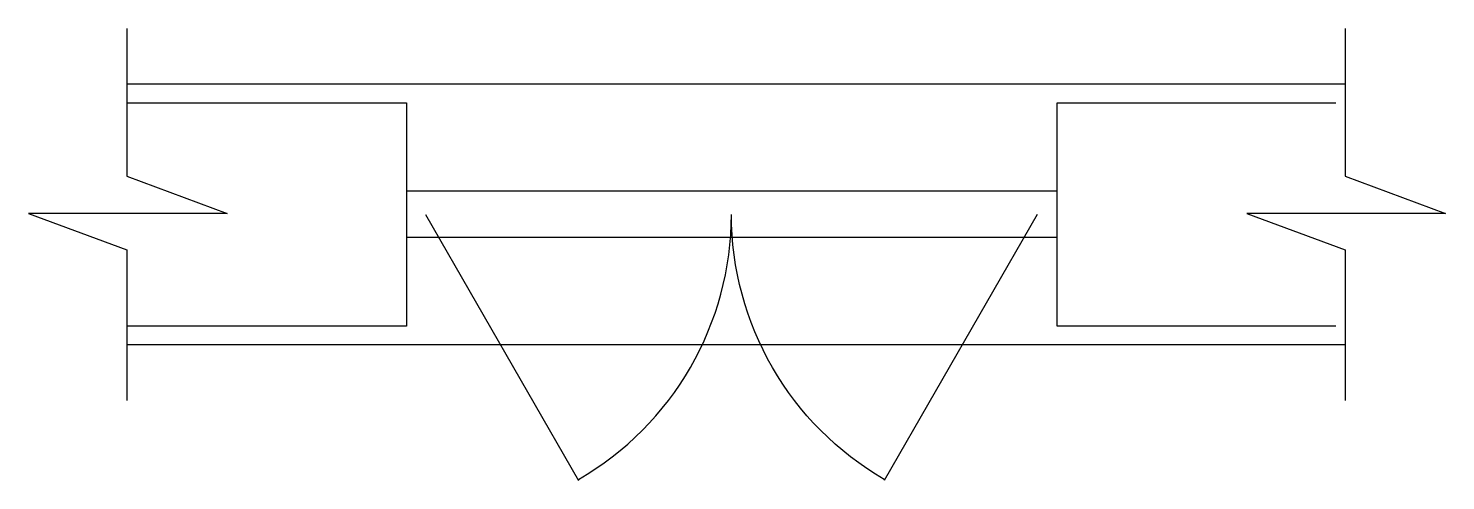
# Model space of a CAD drawing. Header units: metres. Extents: x 13531.1 to 13546.3, y 18571.4 to 18576.3.
import ezdxf

# ---------------------------------------------------------------- set-up
doc = ezdxf.new("R2010")
doc.units = ezdxf.units.M
for name, color, linetype in [('PUB_DIM', 90, 'Continuous'), ('PUB_TEXT', 7, 'Continuous'), ('STAIR', 2, 'Continuous')]:
    doc.layers.add(name, color=color, linetype=linetype)

# ---------------------------------------------------------------- blocks, each defined once
blk = doc.blocks.new('_DBLK')
blk.add_line((-0.5, 0), (0, -0.87))
blk.add_arc((-0.5, 0), 1, 300, 0)

msp = doc.modelspace()

# ---------------------------------------------------------------- linework, layer by layer
at = {"layer": 'PUB_DIM'}
for p, q in [((13532.14, 18576.27), (13532.14, 18574.68)), ((13545.25, 18576.27), (13545.25, 18574.68)), ((13545.25, 18575.67), (13532.14, 18575.67)), ((13532.14, 18574.68), (13533.22, 18574.28)), ((13545.25, 18574.68), (13546.33, 18574.28)), ((13542.15, 18574.52), (13535.15, 18574.52)), ((13533.22, 18574.28), (13531.08, 18574.28)), ((13531.08, 18574.28), (13532.14, 18573.89)), ((13546.33, 18574.28), (13544.19, 18574.28)), ((13544.19, 18574.28), (13545.25, 18573.89)), ((13532.14, 18573.89), (13532.14, 18572.27)), ((13542.15, 18574.02), (13535.15, 18574.02)), ((13545.25, 18573.89), (13545.25, 18572.27)), ((13532.14, 18572.87), (13545.25, 18572.87))]:
    msp.add_line(p, q, dxfattribs=at)
at = {"layer": 'PUB_TEXT'}
for points in [[(13532.15, 18575.47), (13535.15, 18575.47), (13535.15, 18573.07), (13532.15, 18573.07)], [(13545.15, 18573.07), (13542.15, 18573.07), (13542.15, 18575.47), (13545.15, 18575.47)]]:
    msp.add_lwpolyline(points, dxfattribs=at)

# ---------------------------------------------------------------- block references
at = {"layer": 'STAIR', "yscale": 3.29, "zscale": 3.29}
for p, xscale in [((13537, 18574.27), 3.29), ((13540.29, 18574.27), -3.29)]:
    msp.add_blockref('_DBLK', p, dxfattribs=dict(at, xscale=xscale))

doc.saveas('drawing.dxf')
